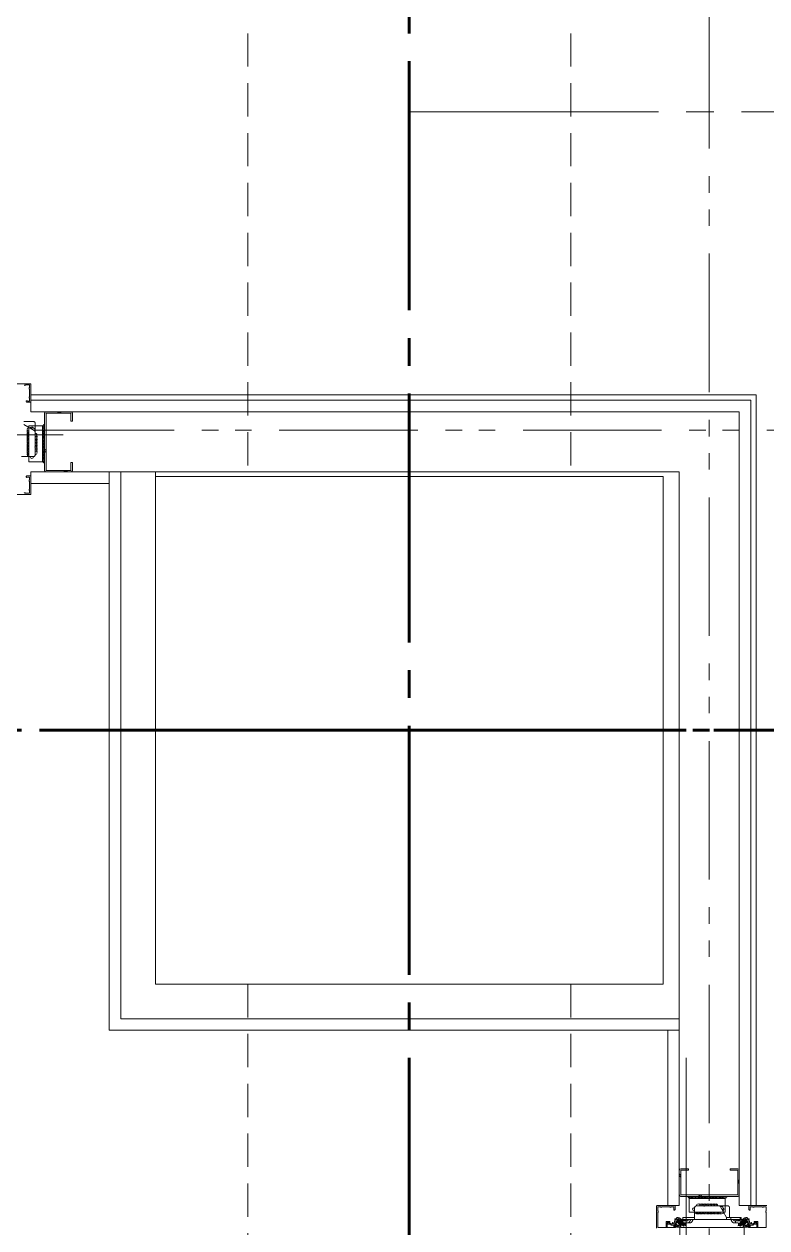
# Model space of a CAD drawing. Units: millimetres at full size, sheet at 1:30. Extents: x -16828 to 149130, y 47892 to 100313.
# Drawn here: x 17768 to 18572, y 54962 to 56266 of the extents above; entities that cross this region are included whole.
import ezdxf

# ---------------------------------------------------------------- set-up
doc = ezdxf.new("R2010")
doc.units = ezdxf.units.MM
doc.header["$LTSCALE"] = 30
for name, pattern in [('CHAIN2', [12, 9, -1, 1, -1]), ('DASHED1', [1.8, 1.2, -0.6]), ('DASHED3', [4, 3, -1]), ('DOUBLE_CHAIN1', [8.8, 5, -1, 0.6, -0.6, 0.6, -1])]:
    doc.linetypes.add(name, pattern=pattern)
for name, color, linetype, lineweight in [('0-0', 7, 'CHAIN2', 15), ('0-1', 7, 'Continuous', 15), ('2-0_通芯', 7, 'DOUBLE_CHAIN1', 15), ('2-1_躯体', 7, 'Continuous', 15), ('2-2_間仕切り芯', 7, 'DOUBLE_CHAIN1', 15), ('2-3_間仕切り', 7, 'Continuous', 15), ('2-A_建具', 7, 'Continuous', 15), ('3-0_AIHO08-壁芯', 7, 'CHAIN2', 15)]:
    doc.layers.add(name, color=color, linetype=linetype, lineweight=lineweight)

msp = doc.modelspace()

# ---------------------------------------------------------------- linework, layer by layer
at = {"layer": '0-0', "color": 1, "lineweight": 60}
for p, q in [((18184.96, 68105.86), (18184.96, 49250.86)), ((-9565.04, 55500.86), (35684.96, 55500.86))]:
    msp.add_line(p, q, dxfattribs=at)
at = {"layer": '0-0'}
msp.add_line((18184.96, 56170.86), (20254.96, 56170.86), dxfattribs=at)
at = {"layer": '0-1', "linetype": 'DASHED1'}
for p, q in [((18009.96, 63275.86), (18009.96, 55775.86)), ((18359.96, 63275.86), (18359.96, 55775.86)), ((18009.96, 55225.86), (18009.96, 51225.86)), ((18359.96, 55225.86), (18359.96, 51225.86))]:
    msp.add_line(p, q, dxfattribs=at)
at = {"layer": '0-1'}
for p, q in [((17909.96, 55775.86), (17909.96, 55225.86)), ((17909.96, 55225.86), (18459.96, 55225.86))]:
    msp.add_line(p, q, dxfattribs=at)
msp.add_lwpolyline([(17909.96, 55775.86), (18459.96, 55775.86), (18459.96, 55225.86)], dxfattribs=at)
at = {"layer": '2-0_通芯', "color": 1, "lineweight": 60}
msp.add_line((-10727.74, 55500.86), (35684.96, 55500.86), dxfattribs=at)
at = {"layer": '2-1_躯体'}
for p, q in [((17909.96, 55775.86), (17909.96, 55225.86)), ((17909.96, 55775.86), (18459.96, 55775.86)), ((18459.96, 55775.86), (18459.96, 55225.86)), ((17909.96, 55225.86), (18459.96, 55225.86))]:
    msp.add_line(p, q, dxfattribs=at)
at = {"layer": '2-2_間仕切り芯'}
for p, q in [((18509.96, 56281.24), (18509.96, 50005.86)), ((7484.21, 55825.86), (19645.21, 55825.86))]:
    msp.add_line(p, q, dxfattribs=at)
at = {"layer": '2-3_間仕切り'}
for p, q in [((17774.96, 55864.36), (18560.96, 55864.36)), ((18560.96, 55864.36), (18560.96, 54985.86)), ((17774.96, 55858.36), (18554.96, 55858.36)), ((18554.96, 55858.36), (18554.96, 54985.86)), ((17774.96, 55845.86), (18542.46, 55845.86)), ((18542.46, 55845.86), (18542.46, 54985.86)), ((17774.96, 55780.86), (18477.46, 55780.86)), ((17859.96, 55780.86), (17859.96, 55175.86)), ((17872.46, 55780.86), (17872.46, 55188.36)), ((17909.96, 55775.86), (17909.96, 55780.86)), ((18477.46, 55780.86), (18477.46, 54985.86)), ((17774.96, 55768.36), (17859.96, 55768.36)), ((17872.46, 55188.36), (18477.46, 55188.36)), ((17859.96, 55175.86), (18477.46, 55175.86)), ((18464.96, 55175.86), (18464.96, 54985.86))]:
    msp.add_line(p, q, dxfattribs=at)
at = {"layer": '2-A_建具'}
for p, q in [((17774.46, 55876.36), (17750.46, 55876.36)), ((17774.96, 55845.86), (17774.96, 55875.86)), ((17770.71, 55856.36), (17774.46, 55856.36)), ((17789.96, 55782.46), (17789.96, 55844.26)), ((17791.56, 55845.86), (17818.36, 55845.86)), ((17804.03, 55845.86), (17805.63, 55844.26)), ((17806.15, 55845.86), (17807.75, 55844.26)), ((17779.76, 55808.57), (17779.76, 55823.84)), ((17789.96, 55830.68), (17789.96, 55791.68)), ((17789.96, 55805.48), (17791.56, 55803.88)), ((17789.96, 55803.36), (17791.56, 55801.76)), ((17819.96, 55790.86), (17819.96, 55782.46)), ((17770.71, 55776.36), (17774.46, 55776.36)), ((17774.96, 55780.86), (17774.96, 55756.86)), ((17818.36, 55780.86), (17791.56, 55780.86)), ((17810.86, 55782.46), (17812.46, 55780.86)), ((17812.98, 55782.46), (17814.58, 55780.86)), ((17774.46, 55756.36), (17750.46, 55756.36)), ((18477.46, 55024.26), (18477.46, 54997.46)), ((18479.06, 55018.88), (18477.46, 55020.48)), ((18479.06, 55016.76), (18477.46, 55018.36)), ((18487.46, 55025.86), (18479.06, 55025.86)), ((18542.46, 54997.46), (18542.46, 55024.26)), ((18542.46, 55012.05), (18540.86, 55013.65)), ((18542.46, 55009.93), (18540.86, 55011.53)), ((18479.06, 54995.86), (18540.86, 54995.86)), ((18527.27, 54995.86), (18488.27, 54995.86)), ((18499.96, 54995.86), (18498.36, 54997.46)), ((18502.08, 54995.86), (18500.48, 54997.46)), ((18452.96, 54985.36), (18452.96, 54961.36)), ((18477.46, 54985.86), (18453.46, 54985.86)), ((18472.96, 54981.61), (18472.96, 54985.36)), ((18542.46, 54985.86), (18572.46, 54985.86)), ((18552.96, 54981.61), (18552.96, 54985.36)), ((18477.5, 54964.76), (18468.42, 54964.76)), ((18471.46, 54964.26), (18471.46, 54962.26)), ((18476.57, 54968.98), (18472.31, 54971.44)), ((18472.46, 54962.26), (18472.46, 54964.26)), ((18473.81, 54966.53), (18472.89, 54967.17)), ((18477.31, 54972.59), (18473.81, 54966.53)), ((18475.13, 54967.81), (18475.3, 54967.71)), ((18477.16, 54970.92), (18475.18, 54967.5)), ((18475.25, 54967.45), (18475.63, 54967.67)), ((18476.07, 54969.04), (18475.63, 54967.67)), ((18475.71, 54967.63), (18475.63, 54967.67)), ((18475.86, 54967.1), (18477.23, 54970.88)), ((18475.86, 54967.1), (18476.24, 54967.32)), ((18477.23, 54970.44), (18476.24, 54967.32)), ((18476.31, 54967.28), (18476.24, 54967.32)), ((18477.31, 54972.59), (18476.29, 54973.07)), ((18476.31, 54967.28), (18477.31, 54970.4)), ((18476.31, 54966.84), (18476.46, 54966.75)), ((18476.46, 54966.75), (18477.84, 54970.53)), ((18476.46, 54966.75), (18476.84, 54966.97)), ((18477.84, 54970.09), (18476.84, 54966.97)), ((18476.92, 54966.93), (18476.84, 54966.97)), ((18476.86, 54970.81), (18477.03, 54970.71)), ((18477.07, 54966.4), (18477.45, 54966.62)), ((18477.16, 54970.92), (18477.23, 54970.88)), ((18477.23, 54970.88), (18477.23, 54970.44)), ((18477.31, 54970.4), (18477.23, 54970.44)), ((18477.69, 54970.62), (18477.31, 54970.4)), ((18478.47, 54967.88), (18477.43, 54968.48)), ((18477.53, 54966.58), (18477.45, 54966.62)), ((18478.9, 54969.92), (18477.53, 54966.14)), ((18477.53, 54966.58), (18478.52, 54969.7)), ((18477.53, 54966.14), (18477.53, 54966.58)), ((18477.53, 54966.14), (18477.68, 54966.05)), ((18477.68, 54966.05), (18479.05, 54969.83)), ((18477.68, 54966.05), (18478.06, 54966.27)), ((18477.69, 54970.62), (18477.84, 54970.53)), ((18477.84, 54970.53), (18477.84, 54970.09)), ((18477.91, 54970.05), (18477.84, 54970.09)), ((18478.29, 54970.27), (18477.91, 54970.05)), ((18486.46, 54970.86), (18477.96, 54970.86)), ((18477.96, 54970.86), (18477.96, 53720.86)), ((18479.05, 54969.39), (18478.06, 54966.27)), ((18478.13, 54966.23), (18478.06, 54966.27)), ((18479.5, 54969.57), (18478.13, 54965.79)), ((18478.13, 54966.23), (18479.13, 54969.35)), ((18478.13, 54965.79), (18478.13, 54966.23)), ((18478.13, 54965.79), (18478.28, 54965.7)), ((18478.28, 54965.7), (18479.66, 54969.48)), ((18478.28, 54965.7), (18478.66, 54965.92)), ((18478.52, 54969.7), (18478.44, 54969.74)), ((18478.9, 54969.92), (18478.52, 54969.7)), ((18479.66, 54969.04), (18478.66, 54965.92)), ((18478.74, 54965.88), (18478.66, 54965.92)), ((18480.11, 54969.22), (18478.74, 54965.44)), ((18478.74, 54965.88), (18479.73, 54969)), ((18478.74, 54965.44), (18478.74, 54965.88)), ((18478.74, 54965.44), (18478.89, 54965.35)), ((18478.89, 54965.35), (18480.26, 54969.13)), ((18478.89, 54965.35), (18479.27, 54965.57)), ((18478.9, 54969.92), (18479.05, 54969.83)), ((18479.05, 54969.83), (18479.05, 54969.39)), ((18479.13, 54969.35), (18479.05, 54969.39)), ((18479.5, 54969.57), (18479.13, 54969.35)), ((18480.26, 54968.69), (18479.27, 54965.57)), ((18479.34, 54965.53), (18479.27, 54965.57)), ((18480.72, 54968.87), (18479.34, 54965.09)), ((18479.34, 54965.53), (18480.34, 54968.65)), ((18479.34, 54967.38), (18485.03, 54964.1)), ((18479.34, 54965.09), (18479.34, 54965.53)), ((18479.34, 54965.09), (18479.5, 54965)), ((18479.5, 54969.57), (18479.66, 54969.48)), ((18479.5, 54965), (18480.87, 54968.78)), ((18479.5, 54965), (18479.87, 54965.22)), ((18479.66, 54969.48), (18479.66, 54969.04)), ((18479.73, 54969), (18479.66, 54969.04)), ((18480.11, 54969.22), (18479.73, 54969)), ((18480.87, 54968.34), (18479.87, 54965.22)), ((18479.95, 54965.18), (18479.87, 54965.22)), ((18479.95, 54965.18), (18480.94, 54968.3)), ((18480.92, 54967.41), (18479.95, 54964.74)), ((18479.95, 54964.74), (18479.95, 54965.18)), ((18479.95, 54964.74), (18480.1, 54964.65)), ((18480.49, 54966.58), (18480.09, 54968.85)), ((18480.1, 54964.65), (18481.05, 54967.28)), ((18480.1, 54964.65), (18480.48, 54964.87)), ((18480.11, 54969.22), (18480.26, 54969.13)), ((18480.26, 54969.13), (18480.26, 54968.69)), ((18480.34, 54968.65), (18480.26, 54968.69)), ((18480.72, 54968.87), (18480.34, 54968.65)), ((18481.2, 54967.12), (18480.48, 54964.87)), ((18480.56, 54964.83), (18480.48, 54964.87)), ((18481.63, 54966.67), (18480.54, 54964.78)), ((18480.54, 54964.78), (18482.52, 54963.64)), ((18480.72, 54968.87), (18480.87, 54968.78)), ((18482.92, 54965.31), (18480.83, 54967.51)), ((18480.87, 54968.78), (18480.87, 54968.34)), ((18480.94, 54968.3), (18480.87, 54968.34)), ((18481.32, 54968.52), (18480.94, 54968.3)), ((18481.32, 54968.52), (18481.1, 54967.92)), ((18481.26, 54967.83), (18481.47, 54968.43)), ((18481.32, 54968.52), (18481.47, 54968.43)), ((18482.16, 54967.6), (18481.47, 54967.99)), ((18482.19, 54967.64), (18482.04, 54967.38)), ((18482.22, 54964.9), (18482.45, 54963.68)), ((18482.52, 54963.64), (18484.15, 54964.43)), ((18482.92, 54965.31), (18484.15, 54964.43)), ((18483.85, 54966.33), (18483.98, 54964.87)), ((18483.98, 54964.87), (18484.3, 54964.69)), ((18484.3, 54964.69), (18484.15, 54964.43)), ((18484.17, 54966.5), (18484.3, 54964.69)), ((18490.26, 54970.86), (18489.96, 54970.86)), ((18528.66, 54970.86), (18528.96, 54970.86)), ((18535.96, 54973.16), (18543.56, 54973.16)), ((18539.44, 54970.86), (18538.73, 54970.86)), ((18547.96, 54970.86), (18539.46, 54970.86)), ((18546.58, 54967.38), (18540.89, 54964.1)), ((18541.75, 54966.5), (18541.62, 54964.69)), ((18543, 54965.31), (18541.62, 54964.69)), ((18541.77, 54964.43), (18541.62, 54964.69)), ((18543.73, 54967.64), (18541.75, 54966.5)), ((18542.09, 54964.61), (18541.77, 54964.43)), ((18543.4, 54963.64), (18541.77, 54964.43)), ((18542.99, 54966.12), (18541.82, 54966.53)), ((18543.42, 54963.99), (18542.09, 54964.61)), ((18543, 54965.31), (18545.95, 54966.02)), ((18544.82, 54965.75), (18543.73, 54967.64)), ((18543.76, 54967.6), (18543.84, 54967.64)), ((18543.99, 54968.17), (18543.84, 54968.08)), ((18543.84, 54968.08), (18543.84, 54967.64)), ((18543.84, 54968.08), (18545.63, 54965.94)), ((18545.43, 54965.9), (18543.84, 54967.64)), ((18543.99, 54968.17), (18544.37, 54967.95)), ((18545.82, 54965.99), (18543.99, 54968.17)), ((18544.37, 54967.95), (18544.44, 54967.99)), ((18544.37, 54967.95), (18546.58, 54965.53)), ((18544.6, 54968.52), (18544.44, 54968.43)), ((18544.44, 54968.43), (18544.44, 54967.99)), ((18544.44, 54968.43), (18547.03, 54965.35)), ((18546.65, 54965.57), (18544.44, 54967.99)), ((18544.6, 54968.52), (18544.98, 54968.3)), ((18547.18, 54965.44), (18544.6, 54968.52)), ((18544.98, 54968.3), (18545.05, 54968.34)), ((18544.98, 54968.3), (18547.18, 54965.88)), ((18545.2, 54968.87), (18545.05, 54968.78)), ((18545.05, 54968.78), (18545.05, 54968.34)), ((18545.05, 54968.78), (18547.64, 54965.7)), ((18547.26, 54965.92), (18545.05, 54968.34)), ((18545.2, 54968.87), (18545.58, 54968.65)), ((18547.79, 54965.79), (18545.2, 54968.87)), ((18545.38, 54964.78), (18545.23, 54965.04)), ((18545.36, 54964.83), (18546.04, 54965.22)), ((18545.83, 54968.54), (18545.43, 54966.27)), ((18545.58, 54968.65), (18545.66, 54968.69)), ((18545.58, 54968.65), (18547.79, 54966.23)), ((18545.81, 54969.22), (18545.66, 54969.13)), ((18545.66, 54969.13), (18545.66, 54968.69)), ((18545.66, 54969.13), (18548.24, 54966.05)), ((18547.86, 54966.27), (18545.66, 54968.69)), ((18545.81, 54969.22), (18546.19, 54969)), ((18548.39, 54966.14), (18545.81, 54969.22)), ((18546.01, 54965.49), (18546.42, 54965)), ((18546.58, 54965.09), (18546.16, 54965.58)), ((18546.19, 54969), (18546.26, 54969.04)), ((18546.19, 54969), (18548.39, 54966.58)), ((18546.41, 54969.57), (18546.26, 54969.48)), ((18546.26, 54969.48), (18546.26, 54969.04)), ((18546.26, 54969.48), (18548.85, 54966.4)), ((18548.47, 54966.62), (18546.26, 54969.04)), ((18546.41, 54969.57), (18546.79, 54969.35)), ((18549, 54966.49), (18546.41, 54969.57)), ((18546.58, 54965.09), (18546.42, 54965)), ((18546.58, 54965.53), (18546.65, 54965.57)), ((18546.58, 54965.09), (18546.58, 54965.53)), ((18547.03, 54965.35), (18546.65, 54965.57)), ((18546.79, 54969.35), (18546.87, 54969.39)), ((18546.79, 54969.35), (18549, 54966.93)), ((18546.87, 54969.83), (18546.87, 54969.39)), ((18547.18, 54965.44), (18547.03, 54965.35)), ((18547.18, 54965.88), (18547.26, 54965.92)), ((18547.18, 54965.44), (18547.18, 54965.88)), ((18547.64, 54965.7), (18547.26, 54965.92)), ((18547.4, 54969.7), (18547.48, 54969.74)), ((18547.45, 54967.88), (18548.49, 54968.48)), ((18547.63, 54970.27), (18547.48, 54970.18)), ((18547.48, 54970.18), (18547.48, 54969.74)), ((18547.48, 54970.18), (18550.06, 54967.1)), ((18549.68, 54967.32), (18547.48, 54969.74)), ((18547.79, 54965.79), (18547.64, 54965.7)), ((18547.79, 54966.23), (18547.86, 54966.27)), ((18547.79, 54965.79), (18547.79, 54966.23)), ((18548.24, 54966.05), (18547.86, 54966.27)), ((18547.96, 53720.86), (18547.96, 54970.86)), ((18548.01, 54970.05), (18548.08, 54970.09)), ((18548.01, 54970.05), (18550.21, 54967.63)), ((18548.08, 54970.53), (18548.08, 54970.09)), ((18548.08, 54970.53), (18550.67, 54967.45)), ((18550.29, 54967.67), (18548.08, 54970.09)), ((18548.23, 54964.88), (18548.42, 54964.76)), ((18548.39, 54966.14), (18548.24, 54966.05)), ((18548.39, 54966.58), (18548.47, 54966.62)), ((18548.39, 54966.14), (18548.39, 54966.58)), ((18548.85, 54966.4), (18548.47, 54966.62)), ((18548.61, 54972.59), (18549.63, 54973.07)), ((18552.11, 54966.53), (18548.61, 54972.59)), ((18548.61, 54970.4), (18548.69, 54970.44)), ((18548.69, 54970.88), (18548.69, 54970.44)), ((18549.65, 54969.38), (18548.69, 54970.44)), ((18550.74, 54967.5), (18548.76, 54970.92)), ((18549, 54966.49), (18548.85, 54966.4)), ((18549.06, 54970.81), (18548.89, 54970.71)), ((18549, 54966.93), (18549.08, 54966.97)), ((18549, 54966.49), (18549, 54966.93)), ((18549.35, 54968.98), (18553.61, 54971.44)), ((18549.61, 54967.28), (18549.68, 54967.32)), ((18549.61, 54966.84), (18549.61, 54967.28)), ((18550.06, 54967.1), (18549.68, 54967.32)), ((18550.21, 54967.19), (18550.06, 54967.1)), ((18550.21, 54967.63), (18550.29, 54967.67)), ((18550.21, 54967.19), (18550.21, 54967.63)), ((18550.67, 54967.45), (18550.29, 54967.67)), ((18550.79, 54967.81), (18550.62, 54967.71)), ((18550.74, 54967.5), (18550.67, 54967.45)), ((18552.11, 54966.53), (18553.03, 54967.17)), ((18553.46, 54962.26), (18553.46, 54964.26)), ((18554.46, 54964.26), (18554.46, 54962.26))]:
    msp.add_line(p, q, dxfattribs=at)
at = {"layer": '2-A_建具', "linetype": 'DASHED3'}
for p, q in [((17767.26, 55835.36), (17777.76, 55835.36)), ((17778.76, 55825.57), (17767.26, 55832.21)), ((17772.96, 55830.68), (17789.96, 55830.68)), ((17772.96, 55791.68), (17772.96, 55830.68)), ((17779.76, 55833.36), (17779.76, 55823.84)), ((17787.66, 55830.68), (17787.66, 55791.68)), ((17764.96, 55797.36), (17777.76, 55797.36)), ((17779.76, 55799.36), (17779.76, 55807.15)), ((17789.96, 55791.68), (17772.96, 55791.68)), ((18488.27, 54995.86), (18488.27, 54978.86)), ((18527.27, 54993.56), (18488.27, 54993.56)), ((18527.27, 54978.86), (18527.27, 54995.86)), ((18488.27, 54978.86), (18527.27, 54978.86)), ((18493.96, 54970.86), (18493.96, 54983.66)), ((18495.96, 54985.66), (18503.75, 54985.66)), ((18529.96, 54985.66), (18505.17, 54985.66)), ((18522.17, 54984.66), (18528.81, 54973.16)), ((18531.96, 54973.16), (18531.96, 54983.66)), ((18483, 54969.36), (18480.09, 54968.85)), ((18481.46, 54973.16), (18493.96, 54973.16)), ((18481.46, 54970.86), (18481.46, 54973.16)), ((18481.46, 54970.86), (18544.46, 54970.86)), ((18481.9, 54966.83), (18481.5, 54969.1)), ((18485.97, 54969.36), (18483, 54969.36)), ((18488.56, 54967.06), (18486.02, 54967.06)), ((18487.31, 54970.86), (18486.87, 54969.93)), ((18488.95, 54968.95), (18489.86, 54970.86)), ((18491.55, 54968.97), (18492.43, 54970.86)), ((18528.81, 54973.16), (18544.46, 54973.16)), ((18528.81, 54973.16), (18528.81, 54970.86)), ((18533.32, 54973.16), (18533.32, 54970.86)), ((18534.37, 54968.97), (18533.49, 54970.86)), ((18536.03, 54970.86), (18536.46, 54969.94)), ((18537.36, 54969.36), (18541.16, 54969.36)), ((18537.36, 54967.06), (18540.96, 54967.06)), ((18538.43, 54967.06), (18538.43, 54969.36)), ((18538.61, 54970.86), (18539.32, 54969.36)), ((18540.96, 54967.06), (18545.43, 54966.27)), ((18541.16, 54969.36), (18545.83, 54968.54)), ((18543.56, 54973.16), (18543.56, 54970.86)), ((18544.46, 54973.16), (18544.46, 54970.86))]:
    msp.add_line(p, q, dxfattribs=at)
at = {"layer": '2-A_建具'}
for points in [[(17769.25, 55874.95), (17769.48, 55875.06), (17773.16, 55875.06)], [(17773.66, 55874.56), (17773.66, 55872.39), (17773.54, 55872.15)], [(17773.54, 55870.57), (17773.66, 55870.34), (17773.66, 55862.39), (17773.54, 55862.15)], [(17773.16, 55857.56), (17771.44, 55857.56), (17771.23, 55857.65)], [(17773.54, 55860.57), (17773.66, 55860.34), (17773.66, 55858.06)], [(17819.96, 55844.26), (17819.96, 55835.86), (17818.36, 55835.86), (17818.36, 55844.26), (17791.56, 55844.26), (17791.56, 55782.46), (17818.36, 55782.46), (17818.36, 55790.86), (17819.96, 55790.86)], [(17773.16, 55775.16), (17771.44, 55775.16), (17771.23, 55775.08)], [(17773.54, 55772.15), (17773.66, 55772.39), (17773.66, 55774.66)], [(17773.54, 55762.15), (17773.66, 55762.39), (17773.66, 55770.34), (17773.54, 55770.57)], [(17769.25, 55757.78), (17769.48, 55757.66), (17773.16, 55757.66)], [(17773.66, 55758.16), (17773.66, 55760.34), (17773.54, 55760.57)], [(18540.86, 55025.86), (18532.46, 55025.86), (18532.46, 55024.26), (18540.86, 55024.26), (18540.86, 54997.46), (18479.06, 54997.46), (18479.06, 55024.26), (18487.46, 55024.26), (18487.46, 55025.86)], [(18454.38, 54980.15), (18454.26, 54980.39), (18454.26, 54984.06)], [(18454.26, 54962.76), (18454.26, 54978.34), (18454.38, 54978.57)], [(18454.76, 54984.56), (18456.94, 54984.56), (18457.17, 54984.45)], [(18458.75, 54984.45), (18458.98, 54984.56), (18466.94, 54984.56), (18467.17, 54984.45)], [(18468.75, 54984.45), (18468.98, 54984.56), (18471.26, 54984.56)], [(18471.76, 54984.06), (18471.76, 54982.35), (18471.67, 54982.14)], [(18554.16, 54984.06), (18554.16, 54982.35), (18554.25, 54982.14)], [(18557.17, 54984.45), (18556.94, 54984.56), (18554.66, 54984.56)], [(18567.17, 54984.45), (18566.94, 54984.56), (18558.98, 54984.56), (18558.75, 54984.45)], [(18571.16, 54984.56), (18568.98, 54984.56), (18568.75, 54984.45)], [(18571.54, 54980.15), (18571.66, 54980.39), (18571.66, 54984.06)], [(18571.66, 54962.76), (18571.66, 54978.34), (18571.54, 54978.57)], [(18476.02, 54964.76), (18473.46, 54964.54), (18473.46, 54962.26), (18454.76, 54962.26)], [(18464.26, 54962.26), (18464.26, 54967.66), (18466.29, 54967.66), (18466.86, 54967.26), (18467.36, 54967.26), (18467.36, 54968.66), (18463.26, 54968.66), (18463.26, 54962.26)], [(18464.51, 54966.69), (18466.45, 54967.82), (18466.67, 54967.02), (18470.06, 54966.11), (18470.06, 54967.16)], [(18470.45, 54964.76), (18466.72, 54965.76), (18464.76, 54965.76)], [(18464.96, 54966.26), (18473.66, 54966.26), (18475.34, 54969.17), (18475.53, 54969.27), (18475.81, 54969.74), (18475.8, 54969.96), (18477.42, 54972.77), (18479.36, 54971.65), (18479.36, 54970.86)], [(18472.26, 54965.96), (18474.66, 54965.96), (18474.96, 54966.26)], [(18472.49, 54968.97), (18474.51, 54968.84), (18475.61, 54969.53)], [(18474.54, 54972.52), (18475.66, 54970.83), (18475.61, 54969.53)], [(18477.96, 54962.36), (18474.56, 54962.36), (18474.56, 54963.49), (18476.15, 54963.77)], [(18475.17, 54963.35), (18476.76, 54963.63), (18476.76, 54964.76)], [(18475.18, 54967.5), (18475.25, 54967.45), (18475.42, 54967.92)], [(18476.91, 54970.5), (18475.71, 54967.19), (18475.86, 54967.1)], [(18475.71, 54967.19), (18475.71, 54967.63), (18476.27, 54969.38)], [(18477.69, 54970.62), (18476.31, 54966.84), (18476.31, 54967.28)], [(18477.96, 54968.71), (18476.53, 54966.24), (18477.96, 54965.41)], [(18478.29, 54970.27), (18476.92, 54966.49), (18477.07, 54966.4), (18478.44, 54970.18)], [(18476.92, 54966.49), (18476.92, 54966.93), (18477.91, 54970.05)], [(18478.29, 54970.27), (18478.44, 54970.18), (18478.44, 54969.74), (18477.45, 54966.62)], [(18478.42, 54964.76), (18478.23, 54964.88), (18477.68, 54964.88), (18477.5, 54964.76)], [(18538.96, 54970.36), (18538.96, 54969.86), (18540, 54969.26), (18540.96, 54969.26), (18540.96, 54969.96), (18546.76, 54969.96), (18546.76, 54962.06), (18479.16, 54962.06), (18479.16, 54969.96), (18484.96, 54969.96), (18484.96, 54969.26), (18485.92, 54969.26), (18486.96, 54969.86), (18486.96, 54970.36)], [(18483.01, 54965.26), (18482.22, 54964.9), (18480.94, 54965.48)], [(18483.98, 54964.87), (18481.13, 54967.91), (18483.85, 54966.33)], [(18481.47, 54968.43), (18481.47, 54967.99), (18481.4, 54967.75)], [(18482.19, 54967.64), (18484.17, 54966.5), (18483.85, 54966.33)], [(18542.09, 54964.61), (18546.14, 54965.57), (18543.42, 54963.99)], [(18542.91, 54965.26), (18542.99, 54966.12), (18544.14, 54966.94)], [(18545.38, 54964.78), (18543.4, 54963.64), (18543.42, 54963.99)], [(18546.42, 54965), (18546.04, 54965.22), (18545.87, 54965.41)], [(18560.96, 54966.26), (18552.26, 54966.26), (18550.58, 54969.17), (18550.38, 54969.27), (18550.11, 54969.74), (18550.12, 54969.96), (18548.5, 54972.77), (18546.56, 54971.65), (18546.56, 54970.86)], [(18549.61, 54966.84), (18547.02, 54969.92), (18546.87, 54969.83), (18549.45, 54966.75)], [(18549.61, 54966.84), (18549.45, 54966.75), (18549.08, 54966.97), (18546.87, 54969.39)], [(18547.02, 54969.92), (18547.4, 54969.7), (18549.61, 54967.28)], [(18550.21, 54967.19), (18547.63, 54970.27), (18548.01, 54970.05)], [(18547.96, 54968.71), (18549.39, 54966.24), (18547.96, 54965.41)], [(18547.96, 54962.36), (18551.36, 54962.36), (18551.36, 54963.49), (18549.77, 54963.77)], [(18550.5, 54967.92), (18548.23, 54970.62), (18548.08, 54970.53)], [(18548.23, 54970.62), (18548.61, 54970.4), (18549.85, 54969.04)], [(18548.42, 54964.76), (18557.5, 54964.76), (18557.68, 54964.88), (18558.23, 54964.88)], [(18548.76, 54970.92), (18548.69, 54970.88), (18549.01, 54970.5)], [(18550.75, 54963.35), (18549.16, 54963.63), (18549.16, 54964.76)], [(18549.9, 54964.76), (18552.46, 54964.54), (18552.46, 54962.26), (18571.16, 54962.26)], [(18551.38, 54972.52), (18550.26, 54970.83), (18550.31, 54969.53)], [(18553.43, 54968.97), (18551.41, 54968.84), (18550.31, 54969.53)], [(18553.66, 54965.96), (18551.26, 54965.96), (18550.96, 54966.26)], [(18555.47, 54964.76), (18559.2, 54965.76), (18561.16, 54965.76)], [(18561.41, 54966.69), (18559.47, 54967.82), (18559.25, 54967.02), (18555.86, 54966.11), (18555.86, 54967.16)], [(18561.66, 54962.26), (18561.66, 54967.66), (18559.63, 54967.66), (18559.06, 54967.26), (18558.56, 54967.26), (18558.56, 54968.66), (18562.66, 54968.66), (18562.66, 54962.26)]]:
    msp.add_lwpolyline(points, dxfattribs=at)
at = {"layer": '2-A_建具', "linetype": 'DASHED3'}
msp.add_lwpolyline([(18485.97, 54967.06), (18483.2, 54967.06), (18480.49, 54966.58)], dxfattribs=at)
at = {"layer": '2-A_建具'}
for centre, radius, start, end in [((17768.46, 55875.56), 1, 217.97987, 322.02013), ((17773.16, 55874.56), 0.5, 0.00001, 89.99999), ((17774.46, 55875.86), 0.5, 0.00001, 89.99999), ((17774.16, 55871.36), 1, 127.97987, 232.02013), ((17774.16, 55861.36), 1, 127.97987, 232.02013), ((17770.71, 55857.11), 0.75, 45.58467, 269.99998), ((17773.16, 55858.06), 0.5, 270.00001, 359.99999), ((17774.46, 55856.86), 0.5, 270.00001, 359.99999), ((17791.56, 55844.26), 1.6, 90, 180), ((17818.36, 55844.26), 1.6, 0, 90), ((17772.96, 55826.92), 2, 90, 270), ((17772.96, 55825.32), 2, 156.42182, 270), ((17772.96, 55823.72), 2, 156.42182, 270), ((17772.96, 55822.12), 2, 156.42182, 270), ((17775.78, 55827.29), 2, 36.40668, 149.98486), ((17777.16, 55826.49), 2, 329.98486, 149.98486), ((17777.76, 55823.84), 2, 0, 60), ((17789.96, 55830.68), 2, 90, 270), ((17789.96, 55829.08), 2, 156.42182, 270), ((17789.96, 55827.48), 2, 156.42182, 270), ((17789.96, 55825.88), 2, 156.42182, 270), ((17789.96, 55824.28), 2, 156.42182, 270), ((17789.96, 55822.68), 2, 156.42182, 270), ((17772.96, 55820.52), 2, 156.42182, 270), ((17772.96, 55818.92), 2, 156.42182, 270), ((17772.96, 55817.32), 2, 156.42182, 270), ((17772.96, 55815.72), 2, 156.42182, 270), ((17772.96, 55814.12), 2, 156.42182, 270), ((17772.96, 55812.52), 2, 156.42182, 270), ((17772.96, 55810.92), 2, 156.42182, 270), ((17772.96, 55809.32), 2, 156.42182, 270), ((17779.76, 55820.56), 2, 336.42182, 90), ((17779.76, 55818.96), 2, 336.42182, 90), ((17779.76, 55817.36), 2, 336.42182, 90), ((17779.76, 55815.76), 2, 336.42182, 90), ((17779.76, 55814.16), 2, 336.42182, 90), ((17779.76, 55812.56), 2, 336.42182, 90), ((17779.76, 55810.96), 2, 336.42182, 90), ((17779.76, 55809.36), 2, 336.42182, 90), ((17779.76, 55807.76), 2, 336.42182, 90), ((17789.96, 55821.08), 2, 156.42182, 270), ((17789.96, 55819.48), 2, 156.42182, 270), ((17789.96, 55817.88), 2, 156.42182, 270), ((17789.96, 55816.28), 2, 156.42182, 270), ((17789.96, 55814.68), 2, 156.42182, 270), ((17789.96, 55813.08), 2, 156.42182, 270), ((17789.96, 55811.48), 2, 156.42182, 270), ((17789.96, 55809.88), 2, 156.42182, 270), ((17772.96, 55807.72), 2, 156.42182, 270), ((17772.96, 55806.12), 2, 156.42182, 270), ((17772.96, 55804.52), 2, 156.42182, 270), ((17772.96, 55802.92), 2, 156.42182, 270), ((17772.96, 55801.32), 2, 156.42182, 270), ((17772.96, 55799.72), 2, 156.42182, 270), ((17775.96, 55797.36), 2, 180, 0), ((17780.46, 55807.86), 1, 134.427, 225.573), ((17779.76, 55806.16), 2, 336.42182, 90), ((17779.76, 55804.56), 2, 336.42182, 90), ((17779.76, 55802.96), 2, 336.42182, 90), ((17779.76, 55801.36), 2, 270, 90), ((17789.96, 55808.28), 2, 156.42182, 270), ((17789.96, 55806.68), 2, 156.42182, 270), ((17789.96, 55805.08), 2, 156.42182, 270), ((17789.96, 55803.48), 2, 156.42182, 270), ((17789.96, 55801.88), 2, 156.42182, 270), ((17789.96, 55800.28), 2, 156.42182, 270), ((17789.96, 55798.68), 2, 156.42182, 270), ((17789.96, 55797.08), 2, 156.42182, 270), ((17789.96, 55795.48), 2, 156.42182, 270), ((17789.96, 55793.88), 2, 156.42182, 270), ((17789.96, 55792.28), 2, 156.42182, 270), ((17770.71, 55775.61), 0.75, 90.00002, 314.41533), ((17773.16, 55774.66), 0.5, 0.00001, 89.99999), ((17774.16, 55771.36), 1, 127.97987, 232.02013), ((17774.46, 55775.86), 0.5, 0.00001, 89.99999), ((17791.56, 55782.46), 1.6, 180, 270), ((17818.36, 55782.46), 1.6, 270.00191, 0), ((17768.46, 55757.16), 1, 37.97987, 142.02013), ((17774.16, 55761.36), 1, 127.97987, 232.02013), ((17773.16, 55758.16), 0.5, 270.00001, 359.99999), ((17774.46, 55756.86), 0.5, 270.00001, 359.99999), ((18479.06, 55024.26), 1.6, 90, 179.99809), ((18540.86, 55024.26), 1.6, 0, 90), ((18479.06, 54997.46), 1.6, 180, 270), ((18488.87, 54995.86), 2, 180, 293.57818), ((18490.47, 54995.86), 2, 180, 293.57818), ((18492.07, 54995.86), 2, 180, 293.57818), ((18493.67, 54995.86), 2, 180, 293.57818), ((18495.27, 54995.86), 2, 180, 293.57818), ((18496.87, 54995.86), 2, 180, 293.57818), ((18498.47, 54995.86), 2, 180, 293.57818), ((18500.07, 54995.86), 2, 180, 293.57818), ((18501.67, 54995.86), 2, 180, 293.57818), ((18503.27, 54995.86), 2, 180, 293.57818), ((18504.87, 54995.86), 2, 180, 293.57818), ((18506.47, 54995.86), 2, 180, 293.57818), ((18508.07, 54995.86), 2, 180, 293.57818), ((18509.67, 54995.86), 2, 180, 293.57818), ((18511.27, 54995.86), 2, 180, 293.57818), ((18512.87, 54995.86), 2, 180, 293.57818), ((18514.47, 54995.86), 2, 180, 293.57818), ((18516.07, 54995.86), 2, 180, 293.57818), ((18517.67, 54995.86), 2, 180, 293.57818), ((18519.27, 54995.86), 2, 180, 293.57818), ((18520.87, 54995.86), 2, 180, 293.57818), ((18522.47, 54995.86), 2, 180, 293.57818), ((18524.07, 54995.86), 2, 180, 293.57818), ((18525.67, 54995.86), 2, 180, 293.57818), ((18527.27, 54995.86), 2, 180, 0), ((18540.86, 54997.46), 1.6, 270, 0), ((18453.46, 54985.36), 0.5, 90.00001, 179.99999), ((18454.76, 54984.06), 0.5, 90.00001, 179.99999), ((18453.76, 54979.36), 1, 307.97987, 52.02013), ((18457.96, 54985.06), 1, 217.97987, 322.02013), ((18467.96, 54985.06), 1, 217.97987, 322.02013), ((18471.26, 54984.06), 0.5, 0.00001, 89.99999), ((18472.21, 54981.61), 0.75, 135.58467, 359.99998), ((18472.46, 54985.36), 0.5, 0.00001, 89.99999), ((18493.96, 54981.86), 2, 90, 270), ((18495.96, 54983.66), 2, 90, 180), ((18496.32, 54978.86), 2, 180, 293.57818), ((18497.92, 54978.86), 2, 180, 293.57818), ((18497.96, 54985.66), 2, 0, 180), ((18499.52, 54978.86), 2, 180, 293.57818), ((18499.56, 54985.66), 2, 0, 113.57818), ((18501.12, 54978.86), 2, 180, 293.57818), ((18501.16, 54985.66), 2, 0, 113.57818), ((18502.72, 54978.86), 2, 180, 293.57818), ((18502.76, 54985.66), 2, 0, 113.57818), ((18504.32, 54978.86), 2, 180, 293.57818), ((18504.36, 54985.66), 2, 0, 113.57818), ((18505.92, 54978.86), 2, 180, 293.57818), ((18505.96, 54985.66), 2, 0, 113.57818), ((18507.52, 54978.86), 2, 180, 293.57818), ((18507.56, 54985.66), 2, 0, 113.57818), ((18509.12, 54978.86), 2, 180, 293.57818), ((18509.16, 54985.66), 2, 0, 113.57818), ((18510.72, 54978.86), 2, 180, 293.57818), ((18510.76, 54985.66), 2, 0, 113.57818), ((18512.32, 54978.86), 2, 180, 293.57818), ((18512.36, 54985.66), 2, 0, 113.57818), ((18513.92, 54978.86), 2, 180, 293.57818), ((18513.96, 54985.66), 2, 0, 113.57818), ((18515.52, 54978.86), 2, 180, 293.57818), ((18515.56, 54985.66), 2, 0, 113.57818), ((18517.12, 54978.86), 2, 180, 293.57818), ((18517.16, 54985.66), 2, 0, 113.57818), ((18518.72, 54978.86), 2, 180, 293.57818), ((18520.32, 54978.86), 2, 180, 293.57818), ((18521.92, 54978.86), 2, 180, 293.57818), ((18523.52, 54978.86), 2, 180, 0), ((18523.09, 54983.06), 2, 300.01514, 120.01514), ((18523.89, 54981.68), 2, 300.01514, 53.59332), ((18553.46, 54985.36), 0.5, 90.00001, 179.99999), ((18553.71, 54981.61), 0.75, 180.00002, 44.41533), ((18554.66, 54984.06), 0.5, 90.00001, 179.99999), ((18557.96, 54985.06), 1, 217.97987, 322.02013), ((18567.96, 54985.06), 1, 217.97987, 322.02013), ((18571.16, 54984.06), 0.5, 0.00001, 89.99999), ((18572.16, 54979.36), 1, 127.97987, 232.02013), ((18454.76, 54962.76), 0.5, 180.00001, 269.99999), ((18464.76, 54966.26), 0.5, 119.99999, 270), ((18470.56, 54967.16), 0.5, 359.99999, 180.00001), ((18472.26, 54967.16), 1.2, 180.00001, 269.99999), ((18471.96, 54964.26), 0.5, 359.99999, 180.00001), ((18473.63, 54968.24), 1.3, 165.88085, 235), ((18481.1, 54966.36), 9, 134.11915, 165.88085), ((18474.88, 54967.38), 0.5, 60, 150), ((18475.26, 54962.86), 0.5, 99.99999, 270), ((18475.74, 54971.89), 1.3, 65, 134.11915), ((18476.06, 54964.26), 0.5, 280.00001, 95), ((18477.11, 54971.24), 0.5, 150, 240), ((18478.46, 54970.36), 0.5, 90, 180), ((18481, 54967.69), 0.248, 60, 227.19096), ((18486.46, 54970.36), 0.5, 0, 90), ((18539.46, 54970.36), 0.5, 90, 180), ((18546.02, 54965.78), 0.248, 300, 107.19096), ((18547.46, 54970.36), 0.5, 0, 90), ((18548.81, 54971.24), 0.5, 300, 30), ((18549.86, 54964.26), 0.5, 85, 259.99999), ((18550.18, 54971.89), 1.3, 45.88085, 115), ((18550.66, 54962.86), 0.5, 270, 80.00001), ((18551.04, 54967.38), 0.5, 30, 120), ((18544.82, 54966.36), 9, 14.11915, 45.88085), ((18552.28, 54968.24), 1.3, 305, 14.11915), ((18553.96, 54964.26), 0.5, 359.99999, 180.00001), ((18553.66, 54967.16), 1.2, 270.00001, 359.99999), ((18555.36, 54967.16), 0.5, 359.99999, 180.00001), ((18561.16, 54966.26), 0.5, 270, 60.00001), ((18571.16, 54962.76), 0.5, 270.00001, 359.99999)]:
    msp.add_arc(centre, radius, start, end, dxfattribs=at)
at = {"layer": '2-A_建具', "linetype": 'DASHED3'}
for centre, radius, start, end in [((17777.76, 55833.36), 2, 0, 90), ((17777.76, 55799.36), 2, 270, 0), ((18504.46, 54986.36), 1, 224.427, 315.573), ((18520.44, 54983.66), 2, 30, 90), ((18529.96, 54983.66), 2, 0, 90), ((18485.97, 54970.36), 1, 270, 334.66912), ((18485.97, 54970.36), 3.3, 270, 334.66912), ((18488.56, 54970.36), 3.3, 270, 335), ((18537.36, 54970.36), 3.3, 205, 270), ((18537.36, 54970.36), 1, 205, 270)]:
    msp.add_arc(centre, radius, start, end, dxfattribs=at)
at = {"layer": '3-0_AIHO08-壁芯'}
for p, q in [((7984.96, 55820.86), (17809.96, 55820.86)), ((18484.96, 55145.86), (18484.96, 52745.86))]:
    msp.add_line(p, q, dxfattribs=at)

doc.saveas('drawing.dxf')
